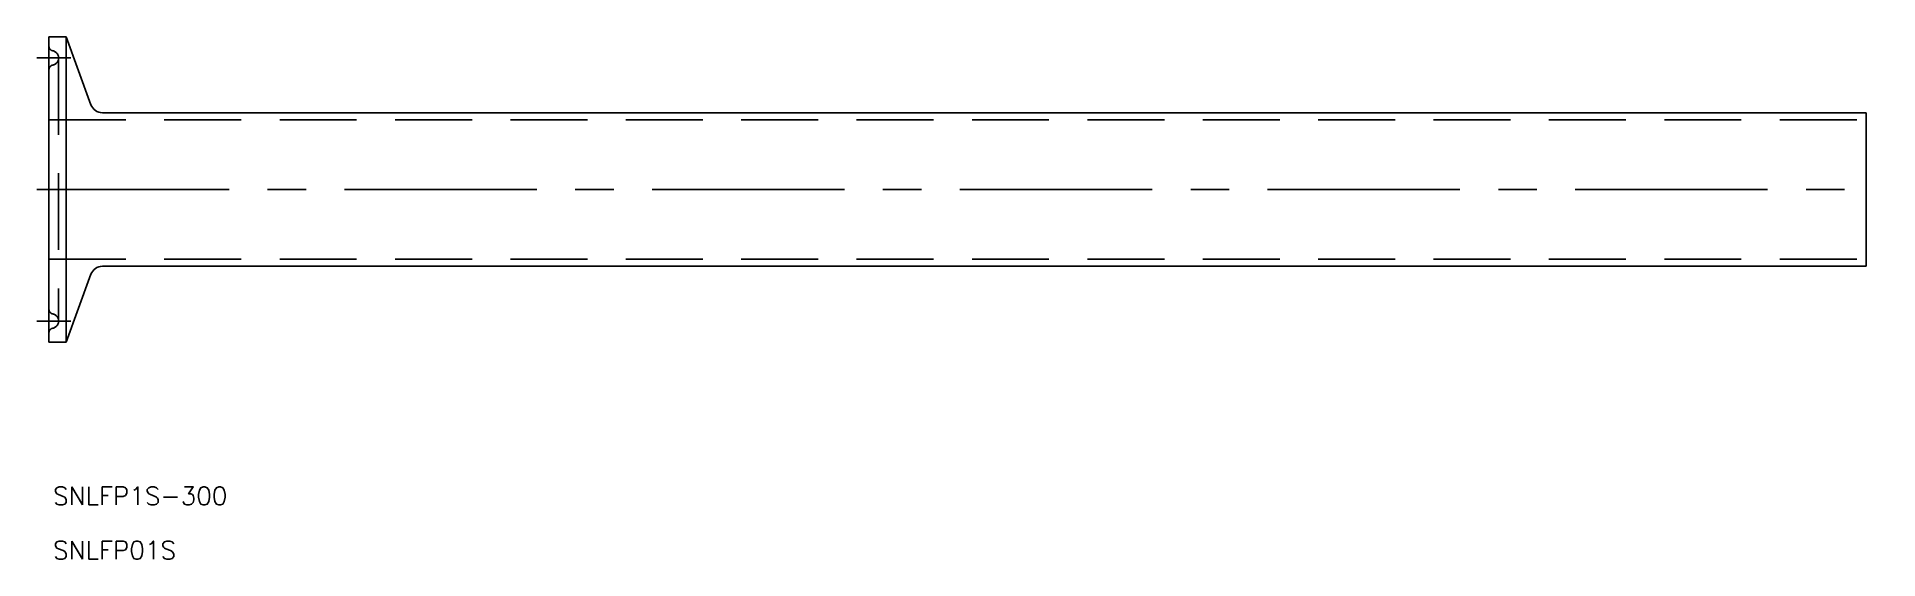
# Model space of a CAD drawing. Extents: x -2 to 302, y -61 to 25.
import ezdxf

# ---------------------------------------------------------------- set-up
doc = ezdxf.new("R2010")
doc.units = 0
doc.linetypes.add('CENTER', pattern=[50.8, 31.75, -6.35, 6.35, -6.35])
doc.linetypes.add('DASHED', pattern=[19.05, 12.7, -6.35])
doc.layers.get('0').update_dxf_attribs({"linetype": 'CONTINUOUS'})
doc.layers.add('CENTER', color=1, linetype='CENTER')
doc.styles.get("Standard").update_dxf_attribs({"font": 'txt.shx', "height": 3, "bigfont": 'bigfont.shx'})

msp = doc.modelspace()

# ---------------------------------------------------------------- linework, layer by layer
at = {"color": 7, "linetype": 'CONTINUOUS'}
for p, q in [((0, 25.25), (0, -25.25)), ((2.85, 25.25), (0, 25.25)), ((2.85, 25.25), (2.85, -25.25)), ((2.85, 25.25), (6.94, 14.02)), ((300, 12.7), (8.82, 12.7)), ((300, -12.7), (300, 12.7)), ((2.85, -25.25), (6.94, -14.02)), ((300, -12.7), (8.82, -12.7)), ((2.85, -25.25), (0, -25.25))]:
    msp.add_line(p, q, dxfattribs=at)
at = {"color": 3, "linetype": 'DASHED'}
for p, q in [((1.6, 21.75), (1.6, -21.75)), ((0, 11.5), (300, 11.5)), ((0, -11.5), (300, -11.5))]:
    msp.add_line(p, q, dxfattribs=at)
for centre, radius, start, end in [((0.8, 23.71), 0.8, 180, 258.463), ((0.4, 21.75), 1.2, 281.537, 78.463), ((0.8, 19.79), 0.8, 101.537, 180), ((0.8, -19.79), 0.8, 180, 258.463), ((0.4, -21.75), 1.2, 281.537, 78.463), ((0.8, -23.71), 0.8, 101.537, 180)]:
    msp.add_arc(centre, radius, start, end, dxfattribs=at)
at = {"color": 7, "linetype": 'CONTINUOUS'}
for centre, start, end in [((8.82, 14.7), 200, 270), ((8.82, -14.7), 90, 160)]:
    msp.add_arc(centre, 2, start, end, dxfattribs=at)
at = {"layer": 'CENTER', "color": 1, "linetype": 'CENTER'}
for p, q in [((-2, 21.75), (3.6, 21.75)), ((-2, 0), (302, 0)), ((-2, -21.75), (3.6, -21.75))]:
    msp.add_line(p, q, dxfattribs=at)

# ---------------------------------------------------------------- texts
at = {"color": 7, "linetype": 'CONTINUOUS'}
for s, p in [('SNLFP1S-300', (0.67, -52.16)), ('SNLFP01S', (0.67, -61.13))]:
    msp.add_text(s, height=3, dxfattribs=at).set_placement(p)

doc.saveas('drawing.dxf')
